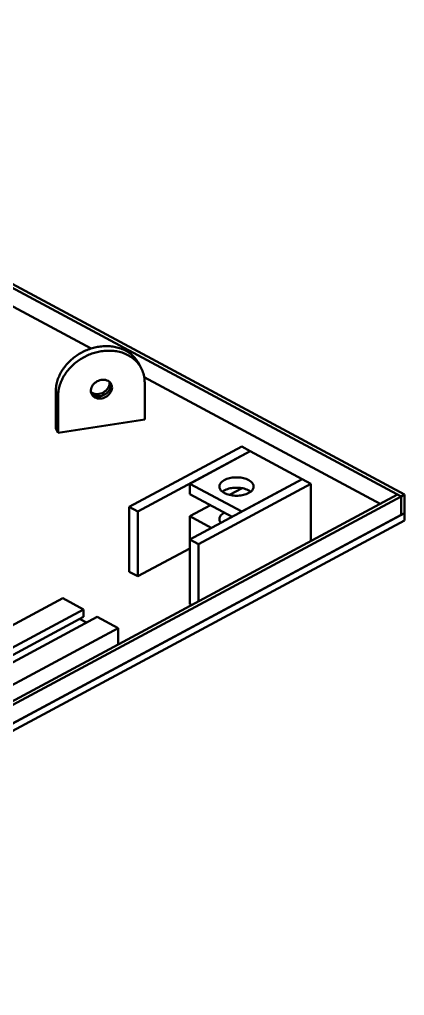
# Model space of a CAD drawing. Header units: millimetres. Extents: x 0 to 841, y 0 to 594.
# Drawn here: x 601.9 to 635, y 141.1 to 224.9 of the extents above; entities that cross this region are included whole.
import ezdxf

# ---------------------------------------------------------------- set-up
doc = ezdxf.new("R2010")
doc.units = ezdxf.units.MM
doc.layers.add('VIS', color=7, linetype='CONTINUOUS', lineweight=50)

msp = doc.modelspace()

# ---------------------------------------------------------------- linework, layer by layer
at = {"layer": 'VIS'}
for points in [[(558.703, 224.761), (634.703, 183.957)], [(559, 224.92), (635, 184.116)], [(574.673, 214.593), (608.086, 196.653)], [(612.181, 195.37), (612.122, 195.475), (612.058, 195.577), (611.99, 195.675), (611.917, 195.771), (611.84, 195.862), (611.758, 195.951), (611.673, 196.035), (611.584, 196.115), (611.491, 196.192), (611.395, 196.264), (611.297, 196.333), (611.195, 196.397), (611.091, 196.456), (610.985, 196.512), (610.876, 196.563), (610.766, 196.611), (610.654, 196.654), (610.54, 196.692), (610.425, 196.727), (610.309, 196.758), (610.192, 196.785), (610.074, 196.807), (609.956, 196.826), (609.836, 196.841), (609.717, 196.852), (609.597, 196.86), (609.477, 196.863), (609.357, 196.864), (609.237, 196.86), (609.117, 196.853), (608.998, 196.843), (608.878, 196.83), (608.759, 196.813), (608.641, 196.792), (608.523, 196.769), (608.406, 196.743), (608.29, 196.713), (608.174, 196.681), (608.06, 196.645), (607.946, 196.606), (607.833, 196.565), (607.722, 196.521), (607.611, 196.474), (607.502, 196.424), (607.394, 196.371), (607.288, 196.316), (607.183, 196.258), (607.079, 196.197), (606.977, 196.134), (606.877, 196.068), (606.778, 196), (606.681, 195.929), (606.586, 195.855), (606.493, 195.78), (606.402, 195.701), (606.313, 195.621), (606.226, 195.538), (606.141, 195.453), (606.059, 195.366), (605.979, 195.276), (605.901, 195.184), (605.827, 195.09), (605.755, 194.994), (605.686, 194.896), (605.619, 194.796), (605.556, 194.694), (605.496, 194.59), (605.439, 194.484), (605.386, 194.377), (605.336, 194.267), (605.29, 194.157), (605.247, 194.044), (605.209, 193.931), (605.174, 193.816), (605.144, 193.699), (605.118, 193.582), (605.096, 193.464), (605.079, 193.345), (605.067, 193.226), (605.06, 193.106), (605.057, 192.986)], [(612.389, 194.98), (612.33, 195.085), (612.266, 195.187), (612.198, 195.285), (612.125, 195.38), (612.047, 195.472), (611.966, 195.56), (611.88, 195.645), (611.791, 195.725), (611.699, 195.802), (611.603, 195.874), (611.504, 195.942), (611.403, 196.006), (611.299, 196.066), (611.192, 196.122), (611.084, 196.173), (610.973, 196.22), (610.861, 196.263), (610.748, 196.302), (610.633, 196.337), (610.517, 196.368), (610.4, 196.394), (610.282, 196.417), (610.163, 196.436), (610.044, 196.451), (609.925, 196.462), (609.805, 196.469), (609.685, 196.473), (609.565, 196.473), (609.445, 196.47), (609.325, 196.463), (609.205, 196.453), (609.086, 196.439), (608.967, 196.422), (608.849, 196.402), (608.731, 196.379), (608.614, 196.353), (608.497, 196.323), (608.382, 196.29), (608.267, 196.255), (608.154, 196.216), (608.041, 196.175), (607.929, 196.131), (607.819, 196.083), (607.71, 196.033), (607.602, 195.981), (607.495, 195.925), (607.39, 195.867), (607.287, 195.807), (607.185, 195.744), (607.084, 195.678), (606.985, 195.609), (606.889, 195.539), (606.793, 195.465), (606.7, 195.39), (606.609, 195.311), (606.52, 195.231), (606.433, 195.148), (606.349, 195.063), (606.266, 194.975), (606.186, 194.886), (606.109, 194.794), (606.034, 194.7), (605.962, 194.604), (605.893, 194.506), (605.827, 194.406), (605.764, 194.304), (605.704, 194.2), (605.647, 194.094), (605.593, 193.986), (605.544, 193.877), (605.497, 193.766), (605.455, 193.654), (605.416, 193.54), (605.382, 193.426), (605.352, 193.309), (605.326, 193.192), (605.304, 193.074), (605.287, 192.955), (605.275, 192.836), (605.267, 192.716), (605.265, 192.596)], [(612.389, 194.98), (612.181, 195.37)], [(612.693, 193.735), (612.69, 193.865), (612.681, 193.994), (612.666, 194.122), (612.645, 194.25), (612.617, 194.377), (612.584, 194.502), (612.544, 194.625), (612.498, 194.746), (612.446, 194.864), (612.389, 194.98)], [(608.145, 192.722), (608.098, 192.835), (608.074, 192.955), (608.072, 193.077), (608.091, 193.198), (608.128, 193.315), (608.181, 193.425), (608.248, 193.527), (608.327, 193.621), (608.416, 193.705), (608.514, 193.779), (608.619, 193.842), (608.73, 193.894), (608.846, 193.934), (608.965, 193.96), (609.087, 193.974), (609.209, 193.972), (609.33, 193.954), (609.448, 193.92), (609.559, 193.868), (609.659, 193.798), (609.745, 193.711), (609.813, 193.609)], [(608.077, 192.936), (608.178, 192.861), (608.292, 192.805), (608.413, 192.768), (608.538, 192.75), (608.665, 192.748), (608.79, 192.762), (608.914, 192.791), (609.033, 192.833), (609.147, 192.888), (609.254, 192.955), (609.353, 193.033), (609.443, 193.123), (609.522, 193.222), (609.587, 193.33), (609.637, 193.447), (609.668, 193.569), (609.679, 193.695)], [(609.679, 193.695), (609.679, 193.71), (609.679, 193.725), (609.678, 193.74), (609.677, 193.756), (609.675, 193.771), (609.673, 193.786)], [(609.783, 193.5), (609.782, 193.534), (609.78, 193.568), (609.776, 193.602), (609.77, 193.636), (609.762, 193.669), (609.752, 193.702)], [(612.654, 194.201), (632.922, 183.319)], [(612.693, 190.548), (612.693, 193.735)], [(605.265, 192.596), (605.057, 192.986)], [(605.057, 192.986), (605.057, 189.798)], [(608.102, 192.824), (608.189, 192.733), (608.291, 192.661), (608.405, 192.607), (608.526, 192.571), (608.651, 192.554), (608.776, 192.553), (608.901, 192.568), (609.024, 192.597), (609.142, 192.64), (609.255, 192.695), (609.362, 192.763), (609.46, 192.841), (609.549, 192.93), (609.627, 193.029), (609.692, 193.137), (609.741, 193.253), (609.772, 193.375), (609.783, 193.5)], [(609.887, 193.305), (609.876, 193.18), (609.845, 193.059), (609.797, 192.944), (609.733, 192.837), (609.656, 192.738), (609.568, 192.649), (609.47, 192.571), (609.365, 192.503), (609.253, 192.448), (609.135, 192.405), (609.014, 192.375), (608.89, 192.359), (608.764, 192.358), (608.64, 192.374), (608.52, 192.408), (608.406, 192.459), (608.303, 192.53), (608.214, 192.618), (608.145, 192.722)], [(609.813, 193.609), (609.836, 193.562), (609.854, 193.513), (609.869, 193.462), (609.879, 193.41), (609.885, 193.358), (609.887, 193.305)], [(605.265, 192.596), (605.265, 189.408)], [(605.265, 189.408), (612.693, 190.548)], [(605.265, 189.408), (605.057, 189.798)], [(621.021, 188.229), (611.373, 183.048)], [(621.763, 187.83), (612.115, 182.65)], [(621.763, 187.83), (616.568, 185.041)], [(621.021, 188.229), (621.763, 187.83)], [(621.763, 187.83), (626.216, 185.439)], [(626.216, 185.439), (616.568, 180.259)], [(619.106, 184.802), (619.123, 184.921), (619.17, 185.032), (619.24, 185.131), (619.325, 185.216), (619.421, 185.29), (619.524, 185.353), (619.633, 185.407), (619.745, 185.452), (619.859, 185.491), (619.976, 185.522), (620.094, 185.547), (620.214, 185.566), (620.334, 185.58), (620.455, 185.588), (620.576, 185.591), (620.697, 185.588), (620.817, 185.58), (620.937, 185.566), (621.057, 185.547), (621.175, 185.522), (621.292, 185.491), (621.407, 185.452), (621.519, 185.407), (621.627, 185.353), (621.73, 185.29), (621.826, 185.216), (621.911, 185.131), (621.981, 185.032), (622.028, 184.921), (622.045, 184.802)], [(626.216, 185.439), (621.021, 182.65)], [(626.216, 185.439), (626.958, 185.041)], [(616.568, 184.155), (616.568, 185.041)], [(616.568, 185.041), (621.021, 182.65)], [(626.958, 185.041), (617.31, 179.861)], [(619.537, 184.244), (619.431, 184.307), (619.332, 184.381), (619.245, 184.467), (619.173, 184.567), (619.124, 184.68), (619.106, 184.802)], [(619.359, 184.359), (619.46, 184.429), (619.566, 184.49), (619.678, 184.541), (619.792, 184.584), (619.909, 184.619), (620.028, 184.648), (620.149, 184.671), (620.27, 184.688), (620.392, 184.699), (620.514, 184.704), (620.637, 184.704), (620.759, 184.699), (620.881, 184.688), (621.003, 184.671), (621.123, 184.648), (621.242, 184.619), (621.359, 184.584), (621.474, 184.541), (621.585, 184.49), (621.692, 184.429), (621.792, 184.359)], [(622.045, 184.802), (622.028, 184.683), (621.982, 184.572), (621.912, 184.474), (621.828, 184.389), (621.732, 184.315), (621.63, 184.252), (621.522, 184.198), (621.411, 184.153), (621.297, 184.114), (621.181, 184.083), (621.063, 184.057), (620.944, 184.038), (620.825, 184.024), (620.705, 184.016), (620.584, 184.013), (620.464, 184.015), (620.344, 184.023), (620.224, 184.036), (620.105, 184.054), (619.987, 184.079), (619.871, 184.109), (619.757, 184.147), (619.645, 184.191), (619.537, 184.244)], [(621.069, 184.659), (619.988, 184.079)], [(626.958, 180.117), (626.958, 185.041)], [(559, 143.631), (634.406, 184.116)], [(559.297, 143.471), (634.703, 183.957)], [(616.568, 184.155), (620.196, 182.207)], [(634.406, 184.116), (634.703, 183.957)], [(634.703, 183.957), (635, 184.116)], [(634.703, 182.363), (634.703, 183.957)], [(634.703, 182.363), (634.703, 183.957)], [(635, 182.522), (635, 184.116)], [(611.373, 177.487), (611.373, 183.048)], [(611.373, 183.048), (612.115, 182.65)], [(618.349, 183.199), (616.568, 182.243)], [(559, 141.718), (635, 182.522)], [(559.297, 141.878), (634.703, 182.363)], [(612.115, 177.089), (612.115, 182.65)], [(616.568, 180.259), (616.568, 182.243)], [(616.568, 182.243), (618.415, 181.251)], [(619.106, 182.004), (619.124, 182.125), (619.173, 182.238), (619.245, 182.338), (619.332, 182.424), (619.431, 182.498), (619.537, 182.561)], [(619.229, 181.688), (619.195, 181.734), (619.165, 181.783), (619.14, 181.835), (619.122, 181.89), (619.11, 181.946), (619.106, 182.004)], [(634.703, 182.363), (635, 182.522)], [(635, 181.885), (635, 182.522)], [(559, 141.081), (635, 181.885)], [(616.568, 174.698), (616.568, 180.259)], [(616.568, 180.259), (617.31, 179.861)], [(616.568, 179.48), (612.115, 177.089)], [(617.31, 174.937), (617.31, 179.861)], [(611.373, 177.487), (612.115, 177.089)], [(597.125, 170.617), (605.658, 175.198)], [(605.658, 175.198), (607.439, 174.242)], [(616.568, 174.698), (616.716, 174.618)], [(598.881, 169.648), (607.439, 174.242)], [(598.881, 168.372), (608.626, 173.605)], [(598.881, 169.01), (607.439, 173.605)], [(607.439, 174.242), (607.439, 173.605)], [(608.626, 173.605), (610.408, 172.648)], [(607.109, 173.427), (607.703, 173.109)], [(598.881, 166.46), (610.408, 172.648)], [(610.408, 171.231), (610.408, 172.648)]]:
    msp.add_lwpolyline(points, dxfattribs=at)

doc.saveas('drawing.dxf')
